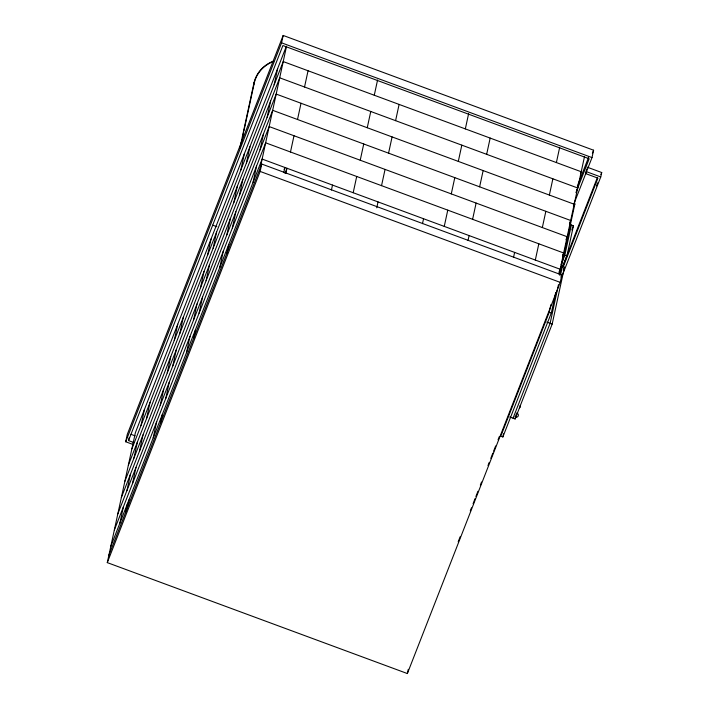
<?xml version="1.0" encoding="UTF-8"?>
<svg xmlns="http://www.w3.org/2000/svg" width="709" height="709" viewBox="0 0 709 709"><rect width="100%" height="100%" fill="white"/><g stroke="black" fill="none" stroke-linecap="round" stroke-linejoin="round"><path stroke-width="1.06" d="M132.964 444.446L125.697 441.76L127.292 434.378L283.175 35.45L593.601 150.211L592.006 157.593L573.873 203.979M133.717 442.505L128.524 440.59L129.144 437.737M108.885 555.236L261.736 164.054L561.812 274.986L560.216 282.368L407.365 673.55L107.289 562.618L135.392 432.632L286.339 46.342M119.883 523.127L123.393 506.882M126.911 490.637L130.421 474.383M133.93 458.138L137.449 441.893M140.958 425.639L144.468 409.394M125.528 512.625L127.452 503.762M127.044 508.752L128.958 499.889M132.477 483.644L135.986 467.399M139.505 451.146L143.014 434.901M146.524 418.656L150.042 402.402M153.179 437.923L156.689 421.678M160.199 405.424L163.717 389.179M167.227 372.934L170.736 356.68M174.254 340.435L177.764 324.19M160.34 423.548L162.255 414.685M165.764 398.44L169.283 382.186M172.792 365.941L176.311 349.697M179.82 333.443L183.33 317.198M186.467 352.719L189.985 336.465M193.495 320.22L197.005 303.975M200.523 287.721L204.032 271.476M207.551 255.231L211.06 238.977M193.637 338.344L195.551 329.481M199.061 313.227L202.579 296.982M206.089 280.737L209.598 264.484M213.117 248.239L216.626 231.994M239.872 148.154L254.07 82.501M241.104 143.918L242.035 139.611M242.496 137.466L243.435 133.159M243.896 131.005L254.132 83.644M219.763 267.506L223.273 251.261M226.791 235.016L230.301 218.762M233.819 202.517L237.329 186.272M240.838 170.018L244.357 153.773M226.924 253.131L228.847 244.268M232.357 228.023L235.867 211.778M239.385 195.524L242.895 179.28M246.413 163.035L249.922 146.781M125.697 441.76L281.579 42.832L283.175 35.45M253.06 182.302L256.569 166.057M260.088 149.803L263.597 133.558M267.107 117.313L270.625 101.059M274.135 84.814L277.653 68.569M260.221 167.927L286.507 46.342M107.289 562.618L260.141 171.436L261.736 164.054M283.839 172.402L284.903 167.484L284.105 169.531M285.904 173.164L286.977 168.246L284.965 173.377M290.486 152.001L293.996 135.747M297.514 119.502L301.024 103.248M304.533 87.003L308.052 70.758M331.44 190.003L332.503 185.076M353.197 192.724L356.707 176.479M360.225 160.234L363.735 143.98M367.244 127.735L370.763 111.49M374.272 95.236L377.569 80.002M376.754 207.817L378.03 201.905M381.539 185.661L385.058 169.407M388.567 153.162L392.086 136.917M395.595 120.663L399.105 104.418M422.493 223.663L423.557 218.735M444.251 226.393L447.769 210.139M451.279 193.894L454.797 177.649M458.306 161.395L461.816 145.15M465.334 128.896L468.622 113.67M468.02 240.493L469.092 235.565M472.602 219.32L476.111 203.075M479.63 186.822L483.139 170.577M486.649 154.332L490.167 138.078M407.365 673.55L408.278 669.331M513.555 257.323L514.619 252.404M535.313 260.052L538.822 243.807M542.341 227.554L545.85 211.309M549.36 195.055L552.878 178.81M556.388 162.565L559.685 147.33M550.866 304.693L549.227 312.27L500.802 436.203L502.867 436.966L503.55 433.802M509.727 416.981L515.106 418.966L516.037 414.676M559.082 274.153L584.517 156.512M502.867 436.966L551.301 313.032L555.741 292.471M559.49 275.154L574.928 203.722L574.13 205.778M558.47 284.69L550.113 323.313L513.041 418.204M560.553 275.03L562.414 266.442L564.479 267.213L552.187 324.075L515.106 418.966M571.365 225.01L564.825 255.293L561.191 264.572M562.459 267.408L566.89 256.055L573.439 225.781L569.717 224.398M563.354 266.611L597.926 178.136L585.51 173.545L586.839 168.946M561.688 276.935L600.753 176.966L601.711 172.535L587.229 167.173M128.524 440.59L282.891 45.536L589.179 158.763L575.93 192.662M131.883 448.877L283.219 61.577L581.22 171.746L580.432 173.767M128.364 465.131L279.701 77.822L577.711 187.991L576.922 190.021M124.855 481.376L276.191 94.075L574.201 204.236L573.404 206.266M121.336 497.621L272.681 110.32L570.683 220.49L569.495 223.53M117.827 513.874L269.163 126.565L567.173 236.735L565.986 239.775M114.317 530.119L265.653 142.819L563.655 252.98L562.467 256.029M110.799 546.373L262.135 159.064L560.145 269.234L558.94 272.309M577.365 186.015L588.603 157.256M592.387 153.304L593.601 150.211M571.826 229.902L573.439 225.781M562.707 266.292L597.279 177.817M563.274 270.306L564.479 267.213M561.005 277.042L561.812 274.986M596.473 185.935L597.687 182.842M600.904 174.591L601.711 172.535M458.191 541.809L460.203 536.66M470.271 510.897L471.485 507.804M473.089 503.674L475.11 498.524M475.907 496.46L477.928 491.31M480.339 485.124L481.553 482.031M487.996 465.547L489.201 462.454M490.814 458.333L492.826 453.175M493.632 451.119L495.644 445.961M498.064 439.775L499.269 436.682M281.579 42.832L592.006 157.593M586.263 171.605L600.753 176.966M563.168 254.682L566.89 256.055M260.141 171.436L560.216 282.368M549.227 312.27L551.301 313.032M546.807 322.09L552.187 324.075M212.718 225.178L216.857 226.712M130.997 434.325L135.135 435.858M253.503 85.497A33.137 31.143 12.2 0 1 273.514 61.134M254.371 82.572A32.827 30.85 12.2 0 1 256.862 75.96M257.349 75.074A32.827 30.85 12.2 0 1 273.639 61.408M519.91 407.507A2.207 2.074 12.2 0 1 519.52 407.897M520.105 405.442A2.207 2.074 12.2 0 1 520.176 407.028M516.382 413.063A2.207 2.074 12.2 0 1 518.261 415.891A2.207 2.074 12.2 0 1 514.92 416.803"/></g></svg>
